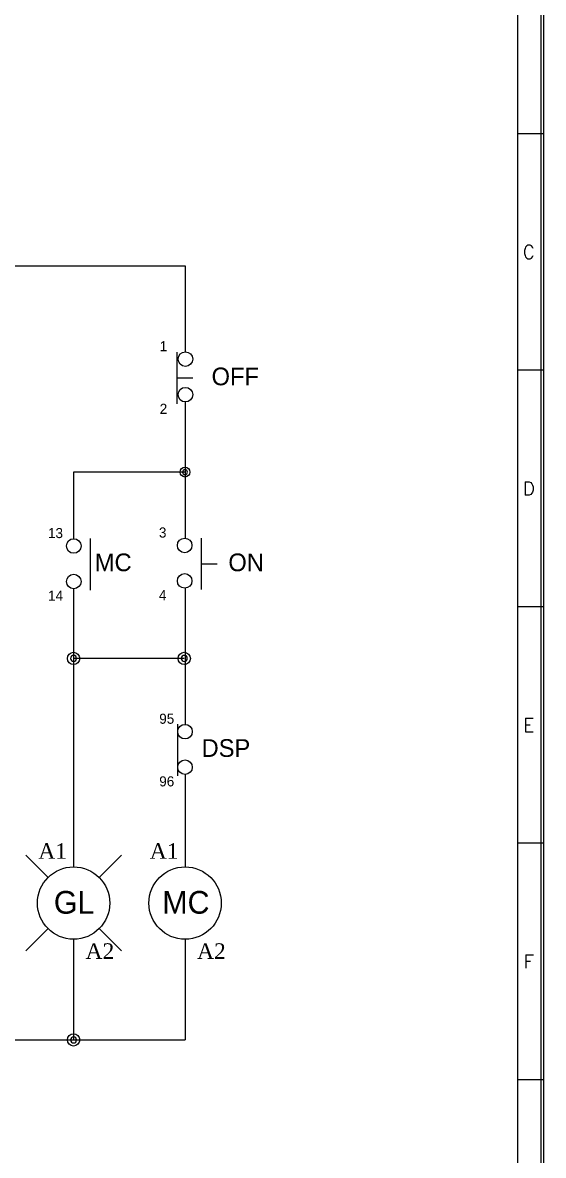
# Model space of a CAD drawing. Header units: millimetres. Extents: x 19 to 859, y 22 to 702.
# Drawn here: x 351.1 to 416.5, y 393.8 to 536 of the extents above; entities that cross this region are included whole.
import ezdxf
from ezdxf.enums import TextEntityAlignment as Align

# ---------------------------------------------------------------- set-up
doc = ezdxf.new("R2010")
doc.units = ezdxf.units.MM
for name, color, linetype in [('20', 2, 'Continuous'), ('30', 3, 'Continuous'), ('4', 133, 'Continuous'), ('70', 7, 'Continuous'), ('ASHADE', 7, 'Continuous')]:
    doc.layers.add(name, color=color, linetype=linetype)
doc.styles.add('ghs', font='NGULIM.TTF')
doc.styles.add('HCM', font='batang.ttc')
doc.styles.add('SIMPLEX', font='SIMPLEX')

msp = doc.modelspace()

# ---------------------------------------------------------------- linework, layer by layer
at = {"layer": '20', "color": 7}
msp.add_line((413.232, 578.182), (413.232, 341.869), dxfattribs=at)
at = {"layer": '30', "color": 0, "linetype": 'ByBlock', "lineweight": 25}
for p, q in [((416.499, 522.049), (413.232, 522.049)), ((416.499, 492.349), (413.232, 492.349)), ((416.499, 462.649), (413.232, 462.649)), ((416.499, 432.949), (413.232, 432.949)), ((416.499, 403.249), (413.232, 403.249))]:
    msp.add_line(p, q, dxfattribs=at)
at = {"layer": '4', "color": 0}
for p, q in [((354.286, 428.654), (351.495, 431.445)), ((360.715, 428.654), (363.507, 431.445)), ((354.286, 422.225), (351.495, 419.433)), ((360.715, 422.225), (363.507, 419.433))]:
    msp.add_line(p, q, dxfattribs=at)
for centre, radius in [((371.494, 479.561), 0.618), ((357.492, 456.162), 0.772), ((371.395, 456.162), 0.772), ((357.492, 408.247), 0.772)]:
    msp.add_circle(centre, radius, dxfattribs=at)
at = {"layer": '70', "color": 7}
for points in [[(416.499, 314.149), (40.299, 314.149), (40.299, 581.449), (416.499, 581.449)], [(416.202, 314.446), (40.596, 314.446), (40.596, 581.152), (416.202, 581.152)]]:
    msp.add_lwpolyline(points, close=True, dxfattribs=at)
at = {"layer": 'ASHADE', "ltscale": 2}
for p, q in [((282.323, 505.463), (371.494, 505.463)), ((371.494, 505.463), (371.494, 494.665)), ((370.464, 494.618), (370.464, 488.15)), ((370.464, 491.384), (372.483, 491.384)), ((371.494, 488.378), (371.494, 471.266)), ((357.492, 479.561), (357.492, 471.196)), ((371.494, 479.561), (357.492, 479.561)), ((359.573, 471.209), (359.573, 464.742)), ((373.504, 471.279), (373.504, 464.812)), ((373.504, 468.046), (375.523, 468.046)), ((357.492, 464.958), (357.492, 429.985)), ((357.492, 464.907), (357.492, 456.162)), ((371.494, 464.977), (371.494, 447.878)), ((371.395, 456.162), (357.492, 456.162)), ((370.549, 447.891), (370.549, 441.423)), ((371.494, 441.587), (371.494, 429.985)), ((357.492, 420.894), (357.492, 408.247)), ((371.494, 420.894), (371.494, 408.247)), ((289.609, 408.247), (371.494, 408.247))]:
    msp.add_line(p, q, dxfattribs=at)
for centre, radius in [((371.552, 493.751), 0.915), ((371.552, 489.291), 0.915), ((357.523, 470.282), 0.915), ((371.453, 470.352), 0.915), ((357.523, 465.821), 0.915), ((371.453, 465.891), 0.915), ((371.494, 446.963), 0.915), ((371.494, 442.503), 0.915), ((357.501, 425.439), 4.546), ((371.502, 425.439), 4.546)]:
    msp.add_circle(centre, radius, dxfattribs=at)
for centre, radius, start, end in [((371.494, 479.561), 0.305, 0, 180), ((371.494, 479.561), 0.305, 180, 0), ((357.492, 456.162), 0.381, 0, 180), ((357.492, 456.162), 0.381, 180, 0), ((371.395, 456.162), 0.381, 0, 180), ((371.395, 456.162), 0.381, 180, 0), ((357.492, 408.247), 0.381, 0, 180), ((357.492, 408.247), 0.381, 180, 0)]:
    msp.add_arc(centre, radius, start, end, dxfattribs=at)

# ---------------------------------------------------------------- texts
at = {"layer": '30', "color": 0, "linetype": 'ByBlock', "lineweight": 25, "style": 'SIMPLEX'}
for s, p in [('C', (414.668, 507.199)), ('D', (414.668, 477.499)), ('E', (414.668, 447.799)), ('F', (414.668, 418.099))]:
    msp.add_text(s, height=1.683, dxfattribs=at).set_placement(p, align=Align.MIDDLE)
at = {"layer": 'ASHADE', "ltscale": 2, "style": 'ghs'}
for s, height, p in [('1', 1.265, (368.318, 494.742)), ('OFF', 2.2244, (374.829, 490.465)), ('2', 1.265, (368.318, 486.877)), ('13', 1.2654, (354.289, 471.272)), ('3', 1.265, (368.219, 471.342)), ('MC', 2.2244, (360.161, 467.113)), ('ON', 2.2244, (376.937, 467.113)), ('14', 1.2654, (354.289, 463.407)), ('4', 1.265, (368.219, 463.477)), ('95', 1.2654, (368.26, 447.954)), ('DSP', 2.2244, (373.577, 443.795)), ('96', 1.2654, (368.26, 440.088)), ('GL', 2.856, (355.016, 424.099)), ('MC', 2.856, (368.634, 424.099))]:
    msp.add_text(s, height=height, dxfattribs=at).set_placement(p)
at = {"layer": 'ASHADE', "color": 0, "linetype": 'ByBlock', "lineweight": 25, "style": 'HCM'}
for s, p in [('A1', (353.068, 431.001)), ('A1', (367.07, 431.001)), ('A2', (359.005, 418.429)), ('A2', (373.007, 418.429))]:
    msp.add_text(s, height=1.9534, dxfattribs=at).set_placement(p)

doc.saveas('drawing.dxf')
